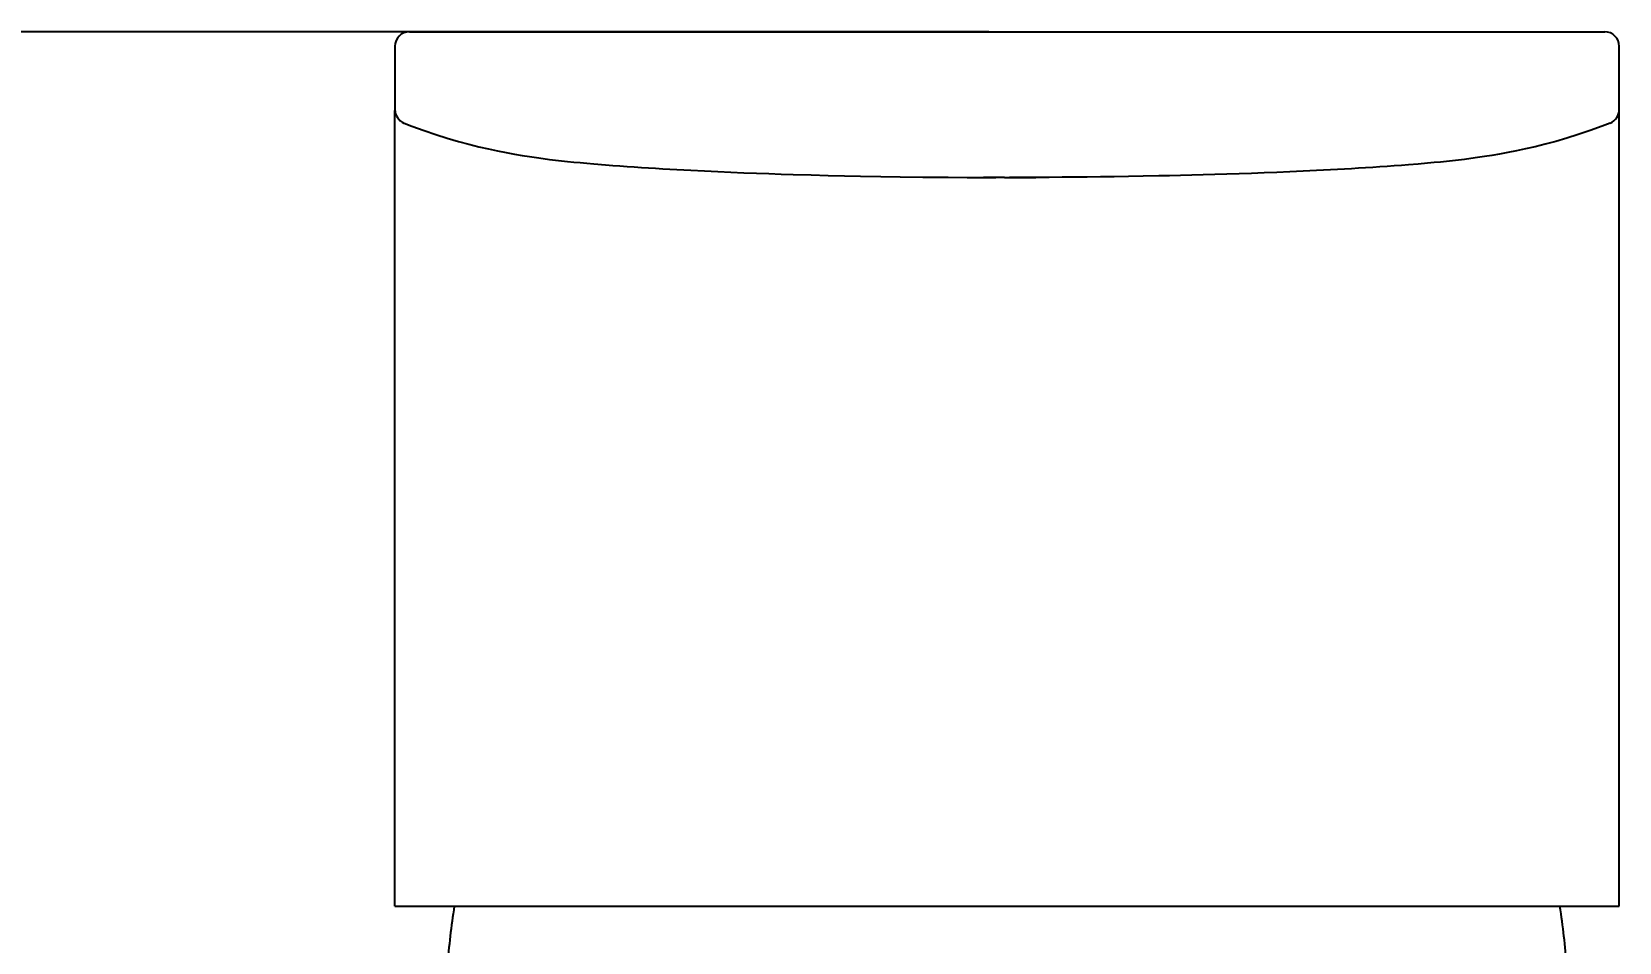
# Model space of a CAD drawing. Header units: millimetres. Extents: x 4859 to 5453, y 1404 to 2244.
# Drawn here: x 4979.2 to 5033.7, y 1882.8 to 1914.1 of the extents above; entities that cross this region are included whole.
import ezdxf

# ---------------------------------------------------------------- set-up
doc = ezdxf.new("R2010")
doc.units = ezdxf.units.MM
doc.styles.get("Standard").update_dxf_attribs({"font": 'arial.ttf'})
doc.dimstyles.new('사본(2) STANDARD', dxfattribs={"dimscale": 0, "dimtxt": 4, "dimasz": 4, "dimexe": 1.25, "dimexo": 0.625, "dimgap": 1.5, "dimtad": 3, "dimtih": 1, "dimtoh": 1, "dimdec": 1, "dimzin": 9, "dimdsep": 46, "dimtxsty": 'Standard', "dimcen": 2.5, "dimclrd": 3, "dimclre": 3, "dimclrt": 4, "dimadec": 0, "dimazin": 0, "dimtfac": 1, "dimtdec": 1, "dimtmove": 0, "dimatfit": 3, "dimfxl": 1.25, "dimtfill": 1, "dimtolj": 1, "dimtzin": 0, "dimarcsym": 0})

# ---------------------------------------------------------------- blocks, each defined once
blk = doc.blocks.new('*D81')
at = {"color": 3, "lineweight": -2, "transparency": 16777216}
for p, q in [((5012.045, 1914.068), (4931.096, 1914.068)), ((4932.346, 1908.068), (4932.346, 1776.681)), ((4932.346, 1636.168), (4932.346, 1767.554)), ((4987.545, 1630.168), (4931.096, 1630.168))]:
    blk.add_line(p, q, dxfattribs=at)
at = {"color": 3, "transparency": 16777216}
for points in [[(4931.346, 1908.068), (4933.346, 1908.068), (4932.346, 1914.068)], [(4931.346, 1636.168), (4933.346, 1636.168), (4932.346, 1630.168)]]:
    blk.add_solid(points, dxfattribs=at)
at = {"layer": 'Defpoints', "color": 0, "transparency": 16777216}
for p in [(5012.67, 1914.068), (4932.346, 1630.168), (4988.17, 1630.168)]:
    blk.add_point(p, dxfattribs=at)
at = {"color": 4, "transparency": 16777216, "insert": (4932.346, 1772.118), "char_height": 6, "attachment_point": 5, "bg_fill": 3, "box_fill_scale": 1.1, "bg_fill_color": 256, "bg_fill_true_color": 13158600, "bg_fill_transparency": 0}
blk.add_mtext('\\A1;284', dxfattribs=at)

msp = doc.modelspace()

# ---------------------------------------------------------------- linework, layer by layer
at = {"color": 7, "linetype": 'Continuous'}
for p, q in [((4992.17, 1914.068), (5033.17, 1914.068)), ((4991.67, 1913.568), (4991.67, 1911.4)), ((5033.67, 1911.4), (5033.67, 1913.568)), ((4991.67, 1884.068), (4991.67, 1911.367)), ((4991.982, 1910.937), (4991.982, 1910.937)), ((5033.67, 1884.068), (5033.67, 1911.394)), ((4998.493, 1909.537), (4998.896, 1909.504)), ((5002.286, 1909.292), (5002.748, 1909.27)), ((5023.289, 1909.303), (5022.823, 1909.281)), ((5023.763, 1909.328), (5023.289, 1909.303)), ((5026.767, 1909.53), (5026.443, 1909.504)), ((5027.088, 1909.557), (5026.767, 1909.53)), ((5002.748, 1909.27), (5003.196, 1909.251)), ((5003.196, 1909.251), (5003.636, 1909.233)), ((5003.636, 1909.233), (5004.069, 1909.216)), ((5004.069, 1909.216), (5004.498, 1909.201)), ((5004.498, 1909.201), (5004.92, 1909.186)), ((5004.92, 1909.186), (5005.336, 1909.173)), ((5005.336, 1909.173), (5005.944, 1909.156)), ((5005.944, 1909.156), (5006.529, 1909.141)), ((5006.529, 1909.141), (5007.096, 1909.128)), ((5007.096, 1909.128), (5007.644, 1909.116)), ((5007.644, 1909.116), (5008.343, 1909.103)), ((5008.343, 1909.103), (5008.999, 1909.093)), ((5008.999, 1909.093), (5009.777, 1909.084)), ((5009.777, 1909.084), (5010.644, 1909.075)), ((5010.644, 1909.075), (5011.813, 1909.069)), ((5011.304, 1909.071), (5012.281, 1909.068)), ((5012.587, 1909.068), (5011.861, 1909.069)), ((5012.587, 1909.068), (5013.654, 1909.07)), ((5013.322, 1909.068), (5012.753, 1909.068)), ((5013.797, 1909.07), (5013.322, 1909.068)), ((5014.119, 1909.072), (5013.795, 1909.07)), ((5014.563, 1909.074), (5014.04, 1909.071)), ((5014.98, 1909.078), (5014.563, 1909.074)), ((5015.417, 1909.082), (5014.98, 1909.078)), ((5015.873, 1909.087), (5015.417, 1909.082)), ((5016.344, 1909.093), (5015.873, 1909.087)), ((5016.833, 1909.101), (5016.344, 1909.093)), ((5017.344, 1909.11), (5016.833, 1909.101)), ((5017.88, 1909.12), (5017.344, 1909.11)), ((5018.247, 1909.128), (5017.88, 1909.12)), ((5018.623, 1909.136), (5018.247, 1909.128)), ((5019.007, 1909.146), (5018.623, 1909.136)), ((5019.399, 1909.156), (5019.007, 1909.146)), ((5019.802, 1909.167), (5019.399, 1909.156)), ((5020.213, 1909.18), (5019.802, 1909.167)), ((5020.632, 1909.193), (5020.213, 1909.18)), ((5021.058, 1909.208), (5020.632, 1909.193)), ((5021.489, 1909.224), (5021.058, 1909.208)), ((5021.925, 1909.241), (5021.489, 1909.224)), ((5022.368, 1909.26), (5021.925, 1909.241)), ((5022.823, 1909.281), (5022.368, 1909.26)), ((4991.67, 1884.068), (5033.67, 1884.068))]:
    msp.add_line(p, q, dxfattribs=at)
for points in [[(4991.982, 1910.937), (4992.253, 1910.829), (4992.672, 1910.675), (4993.076, 1910.538), (4993.468, 1910.416), (4993.846, 1910.306), (4994.208, 1910.209), (4994.553, 1910.123), (4994.882, 1910.047), (4995.194, 1909.979), (4995.492, 1909.92), (4995.774, 1909.868), (4996.041, 1909.823), (4996.292, 1909.783), (4996.529, 1909.749), (4996.756, 1909.718), (4996.973, 1909.69), (4997.18, 1909.665), (4997.388, 1909.642), (4997.596, 1909.62), (4997.804, 1909.599), (4998.021, 1909.578), (4998.252, 1909.557), (4998.493, 1909.537)], [(5033.358, 1910.937), (5033.087, 1910.829), (5032.668, 1910.675), (5032.264, 1910.538), (5031.872, 1910.416), (5031.494, 1910.306), (5031.132, 1910.209), (5030.787, 1910.123), (5030.458, 1910.047), (5030.145, 1909.979), (5029.848, 1909.92), (5029.566, 1909.868), (5029.299, 1909.823), (5029.048, 1909.783), (5028.811, 1909.749), (5028.584, 1909.718), (5028.367, 1909.69), (5028.159, 1909.665), (5027.952, 1909.642), (5027.744, 1909.62), (5027.536, 1909.599), (5027.319, 1909.578), (5027.088, 1909.557)], [(4998.896, 1909.504), (4999.144, 1909.485), (4999.39, 1909.466), (4999.636, 1909.448), (4999.881, 1909.431), (5000.126, 1909.415), (5000.37, 1909.399), (5000.613, 1909.384), (5000.856, 1909.369), (5001.098, 1909.355), (5001.339, 1909.341), (5001.578, 1909.328), (5001.816, 1909.315), (5002.286, 1909.292)], [(5026.443, 1909.504), (5026.196, 1909.485), (5025.949, 1909.466), (5025.704, 1909.448), (5025.459, 1909.431), (5025.214, 1909.415), (5024.97, 1909.399), (5024.727, 1909.384), (5024.484, 1909.369), (5024.243, 1909.355), (5024.002, 1909.341), (5023.763, 1909.328)]]:
    msp.add_lwpolyline(points, dxfattribs=at)
for centre, radius, start, end in [((4992.17, 1913.568), 0.5, 90, 180), ((5033.17, 1913.568), 0.5, 0, 90), ((4992.17, 1911.4), 0.5, 180, 247.909), ((5033.17, 1911.4), 0.5, 292.091, 360), ((5025.344, 1879.269), 32, 171.3751, 175.085), ((4999.996, 1879.269), 32, 4.915, 8.6249)]:
    msp.add_arc(centre, radius, start, end, dxfattribs=at)

# ---------------------------------------------------------------- next in the draw order: dimensions: what is measured, and where the dimension line sits
dim = msp.add_linear_dim(base=(4932.346, 1630.168), p1=(5012.67, 1914.068), p2=(4988.17, 1630.168), angle=90, text='284', dimstyle='사본(2) STANDARD', override={"dimscale": 1, "dimtxt": 6, "dimasz": 6, "dimtad": 0})
dim.commit()
dim.dimension.update_dxf_attribs({"geometry": '*D81', "text_midpoint": (4932.346, 1772.118)})

doc.saveas('drawing.dxf')
